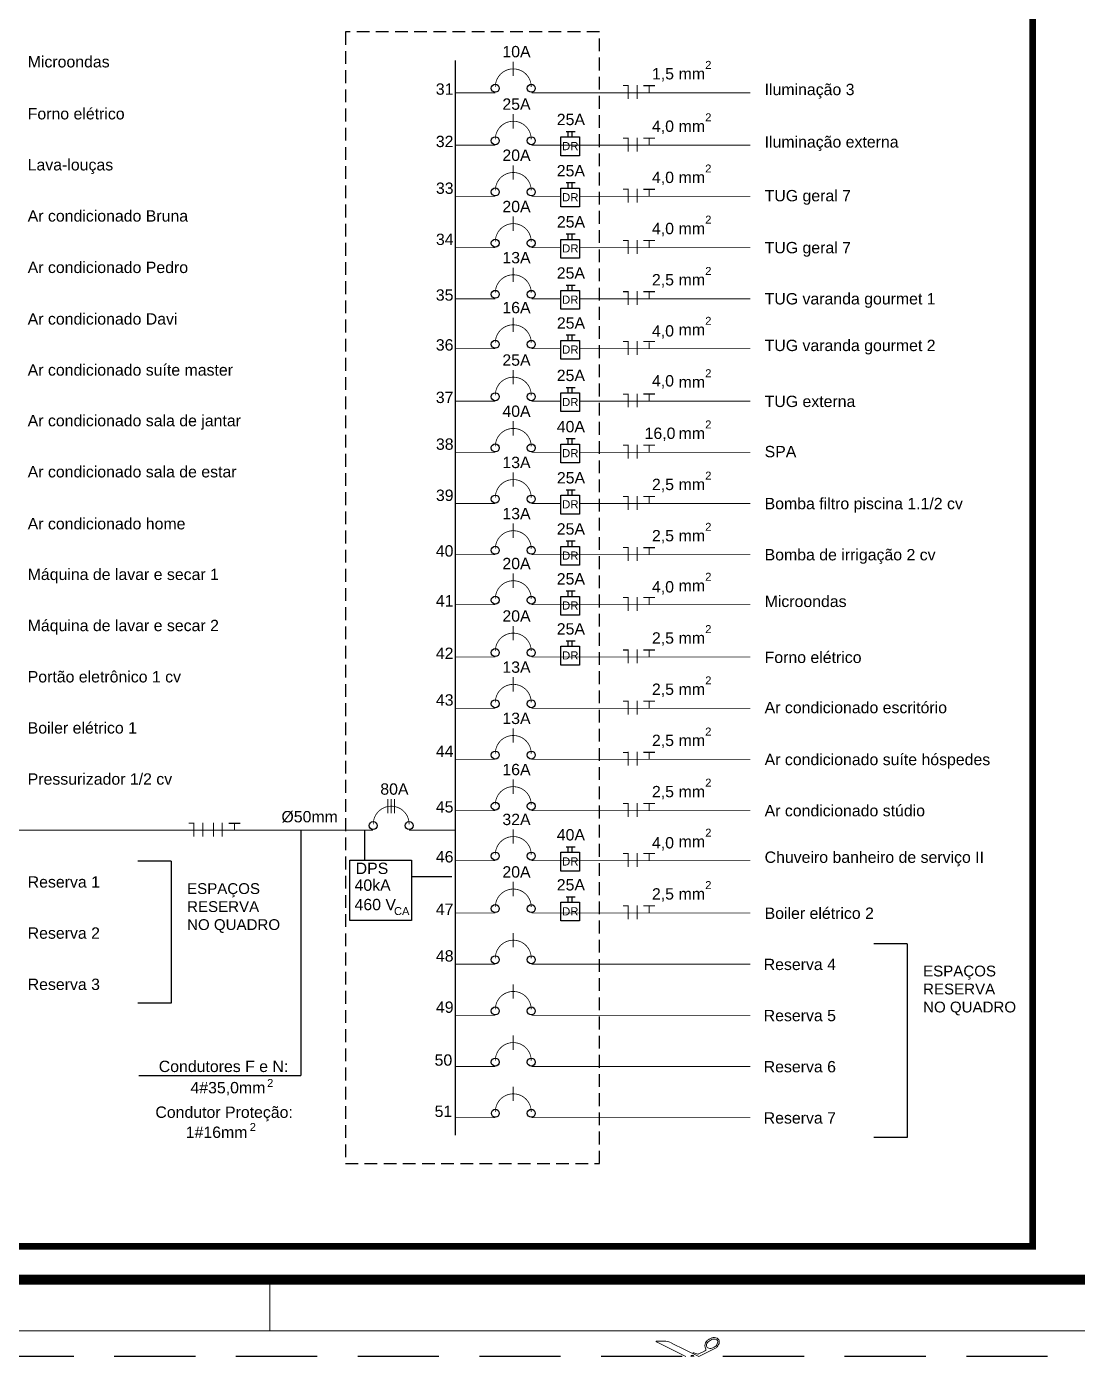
# Model space of a CAD drawing. Header units: millimetres. Extents: x 6597 to 20911, y -10306 to -132.
# Drawn here: x 13524 to 14552, y -8796 to -7496 of the extents above; entities that cross this region are included whole.
import ezdxf

# ---------------------------------------------------------------- set-up
doc = ezdxf.new("R2010")
doc.units = ezdxf.units.MM
doc.header["$LTSCALE"] = 25
doc.header["$MEASUREMENT"] = 0
doc.linetypes.add('Dashed', pattern=[0.75, 0.5, -0.25])
doc.linetypes.add('HIDDEN2', pattern=[4.7625, 3.175, -1.5875])
doc.layers.add('P-SIMBOL', color=1, linetype='Continuous', lineweight=30)
doc.layers.add('TEXTO', color=7, linetype='Continuous', lineweight=30)
doc.styles.add('ETECARIAL', font='arial.ttf')

msp = doc.modelspace()

# ---------------------------------------------------------------- linework, layer by layer
at = {"lineweight": 0}
for p, q in [((13762.4, -8721), (13762.4, -8771)), ((14169.2, -8796), (14140.4, -8781.8)), ((14140.6, -8781.1), (14147.8, -8781.1)), ((14155.2, -8782.9), (14182, -8796)), ((14188, -8786.8), (14188.7, -8788.8)), ((14177, -8795.7), (14174.2, -8795.7)), ((14175.6, -8792.9), (14176.4, -8792.5)), ((14177, -8792.4), (14180.9, -8793.7)), ((14196.4, -8788.9), (14182, -8796)), ((14182, -8793.6), (14188, -8790.6))]:
    msp.add_line(p, q, dxfattribs=at)
at = {"color": 7, "lineweight": 0}
msp.add_line((15688.6, -8771), (9392.5, -8771), dxfattribs=at)
at = {"linetype": 'HIDDEN2'}
msp.add_line((15713.6, -8796), (9367.5, -8796), dxfattribs=at)
at = {"lineweight": 0}
msp.add_lwpolyline([(14196.9, -8787, 0.06556), (14198.8, -8785.5, 0.078269), (14200, -8783.8, 0.107176), (14200.5, -8781.9, 0.143324), (14200.1, -8780.5, 0.143324), (14199, -8779.5, 0.107176), (14197.1, -8779, 0.078269), (14195.1, -8779.3, 0.06556), (14192.9, -8780.3, 0.06556), (14191, -8781.8, 0.078269), (14189.8, -8783.4, 0.107176), (14189.3, -8785.3, 0.143324), (14189.7, -8786.7, 0.143324), (14190.7, -8787.7, 0.107176), (14192.6, -8788.2, 0.078269), (14194.6, -8788, 0.06556)], format="xyb", close=True, dxfattribs=at)
for centre, radius, start, end in [((14140.6, -8781.5), 0.375, 90, 243.8641), ((14147.8, -8798), 16.9, 63.8641, 90), ((14193.9, -8785.5), 6.07, 153.6849, 178.1544), ((14191.9, -8785.4), 4.1, 178.1544, 199.4202), ((14195.7, -8786.3), 8.07, 135.7835, 153.6849), ((14197.7, -8788.3), 10.8, 120.7797, 135.7835), ((14197.7, -8788.3), 10.8, 105.7758, 120.7797), ((14196.9, -8785.6), 8.07, 87.8744, 105.7758), ((14197, -8783.6), 6.07, 63.4049, 87.8744), ((14192.1, -8779), 10.8, 300.7797, 315.7835), ((14197.9, -8781.9), 4.1, 30.7797, 63.4049), ((14194.1, -8780.9), 8.07, 315.7835, 333.6849), ((14195.9, -8781.8), 6.07, 333.6849, 358.1544), ((14197.9, -8781.9), 4.1, 358.1544, 30.7797), ((14175.6, -8796), 1.37, 0, 180), ((14176.7, -8793.1), 0.75, 72.4363, 116.1359), ((14181.3, -8792.2), 1.5, 252.4363, 296.1359), ((14187.3, -8789.3), 1.5, 296.1359, 18.6334), ((14192.1, -8779), 10.8, 293.2778, 300.7797)]:
    msp.add_arc(centre, radius, start, end, dxfattribs=at)
at = {"layer": 'P-SIMBOL', "linetype": 'Dashed'}
msp.add_lwpolyline([(14084.8, -7501.2), (13836.2, -7501.2), (13836.2, -8607.5), (14084.8, -8607.5)], close=True, dxfattribs=at)
at = {"layer": 'TEXTO', "linetype": 'Continuous'}
msp.add_line((13943.6, -7529.1), (13943.6, -8579.8), dxfattribs=at)
at = {"layer": 'TEXTO'}
for p, q in [((14052.2, -7598.5), (14061, -7598.5)), ((14054.2, -7603.9), (14054.2, -7598.5)), ((14058.1, -7603.9), (14058.1, -7598.5)), ((14052.2, -7648.5), (14061, -7648.5)), ((14054.2, -7653.9), (14054.2, -7648.5)), ((14058.1, -7653.9), (14058.1, -7648.5)), ((14052.2, -7698.6), (14061, -7698.6)), ((14054.2, -7704), (14054.2, -7698.6)), ((14058.1, -7704), (14058.1, -7698.6)), ((14052.2, -7748.6), (14061, -7748.6)), ((14054.2, -7754), (14054.2, -7748.6)), ((14058.1, -7754), (14058.1, -7748.6)), ((14052.2, -7797.4), (14061, -7797.4)), ((14054.2, -7802.8), (14054.2, -7797.4)), ((14058.1, -7802.8), (14058.1, -7797.4)), ((14052.2, -7848.7), (14061, -7848.7)), ((14054.2, -7854.1), (14054.2, -7848.7)), ((14058.1, -7854.1), (14058.1, -7848.7)), ((14052.2, -7898.7), (14061, -7898.7)), ((14054.2, -7904.1), (14054.2, -7898.7)), ((14058.1, -7904.1), (14058.1, -7898.7)), ((14052.2, -7948.8), (14061, -7948.8)), ((14054.2, -7954.1), (14054.2, -7948.8)), ((14058.1, -7954.1), (14058.1, -7948.8)), ((14052.2, -7998.8), (14061, -7998.8)), ((14054.2, -8004.2), (14054.2, -7998.8)), ((14058.1, -8004.2), (14058.1, -7998.8)), ((14052.2, -8047.6), (14061, -8047.6)), ((14054.2, -8053), (14054.2, -8047.6)), ((14058.1, -8053), (14058.1, -8047.6)), ((14052.2, -8096.4), (14061, -8096.4)), ((14054.2, -8101.8), (14054.2, -8096.4)), ((14058.1, -8101.8), (14058.1, -8096.4)), ((13792.6, -8281.5), (13792.6, -8521.3)), ((14052.2, -8297.8), (14061, -8297.8)), ((14054.2, -8303.2), (14054.2, -8297.8)), ((14058.1, -8303.2), (14058.1, -8297.8)), ((13665.7, -8312), (13633.1, -8312)), ((14052.2, -8346.6), (14061, -8346.6)), ((14054.2, -8352), (14054.2, -8346.6)), ((14058.1, -8352), (14058.1, -8346.6)), ((14385.6, -8392.6), (14353, -8392.6)), ((13665.7, -8450.8), (13633.1, -8450.8)), ((13634.2, -8521.3), (13792.6, -8521.3)), ((14385.6, -8581.9), (14353, -8581.9))]:
    msp.add_line(p, q, dxfattribs=at)
at = {"layer": 'TEXTO', "color": 3}
for p, q in [((13854.9, -8281.5), (13854.9, -8311)), ((13900.9, -8326.9), (13940.5, -8326.9))]:
    msp.add_line(p, q, dxfattribs=at)
at = {"layer": 'TEXTO', "color": 7, "const_width": 10}
msp.add_lwpolyline([(9517.5, -8721), (15641.6, -8721), (15641.6, -4616), (9517.5, -4616)], close=True, dxfattribs=at)
at = {"layer": 'TEXTO', "const_width": 6.6}
msp.add_lwpolyline([(12690.2, -8688.4), (14508.4, -8688.4), (14508.4, -6728.1), (12690.2, -6728.1)], close=True, dxfattribs=at)
at = {"layer": 'TEXTO', "const_width": 0.77}
for points in [[(14018, -7554.9, 1.002346), (13982.9, -7554.9, 1.002346)], [(14018, -7606.1, 1.002346), (13982.9, -7606.1, 1.002346)], [(14018, -7656.2, 1.002346), (13982.9, -7656.2, 1.002346)], [(14018, -7706.2, 1.002346), (13982.9, -7706.2, 1.002346)], [(14018, -7756.2, 1.002346), (13982.9, -7756.2, 1.002346)], [(14018, -7805.1, 1.002346), (13982.9, -7805.1, 1.002346)], [(14018, -7856.3, 1.002346), (13982.9, -7856.3, 1.002346)], [(14018, -7906.4, 1.002346), (13982.9, -7906.4, 1.002346)], [(14018, -7956.4, 1.002346), (13982.9, -7956.4, 1.002346)], [(14018, -8006.4, 1.002346), (13982.9, -8006.4, 1.002346)], [(14018, -8055.3, 1.002346), (13982.9, -8055.3, 1.002346)], [(14018, -8106.5, 1.002346), (13982.9, -8106.5, 1.002346)], [(14018, -8156.6, 1.002346), (13982.9, -8156.6, 1.002346)], [(14018, -8206.6, 1.002346), (13982.9, -8206.6, 1.002346)], [(14018, -8256.6, 1.002346), (13982.9, -8256.6, 1.002346)], [(14018, -8305.4, 1.002346), (13982.9, -8305.4, 1.002346)], [(14018, -8356.7, 1.002346), (13982.9, -8356.7, 1.002346)], [(14018, -8406.7, 1.002346), (13982.9, -8406.7, 1.002346)], [(14018, -8456.8, 1.002346), (13982.9, -8456.8, 1.002346)], [(14018, -8506.8, 1.002346), (13982.9, -8506.8, 1.002346)], [(14018, -8556.9, 1.002346), (13982.9, -8556.9, 1.002346)]]:
    msp.add_lwpolyline(points, format="xyb", dxfattribs=at)
at = {"layer": 'TEXTO'}
for points, const_width in [([(14000.4, -7530.2), (14000.4, -7544.3)], 0.77), ([(14112.8, -7553.2), (14112.8, -7566.8)], 1.02), ([(14121.5, -7553.2), (14121.5, -7566.8)], 1.02), ([(13943.6, -7560.7), (13982.8, -7560.7)], 0.77), ([(14018.6, -7560.7), (14232.3, -7560.7)], 0.77), ([(14107.8, -7553.7), (14113, -7553.7)], 1.02), ([(14127.8, -7553.7), (14139.2, -7553.7)], 1.13), ([(14133.4, -7554.3), (14133.4, -7560.7)], 1.13), ([(14000.4, -7581.4), (14000.4, -7595.6)], 0.77), ([(14107.8, -7605), (14113, -7605)], 1.02), ([(14112.8, -7604.5), (14112.8, -7618.1)], 1.02), ([(14121.5, -7604.5), (14121.5, -7618.1)], 1.02), ([(14127.8, -7605), (14139.2, -7605)], 1.13), ([(14133.4, -7605.5), (14133.4, -7611.9)], 1.13), ([(13943.6, -7611.9), (13982.8, -7611.9)], 0.77), ([(14018.6, -7611.9), (14232.3, -7611.9)], 0.77), ([(14000.4, -7631.5), (14000.4, -7645.6)], 0.77), ([(14107.8, -7655), (14113, -7655)], 1.02), ([(14112.8, -7654.5), (14112.8, -7668.1)], 1.02), ([(14121.5, -7654.5), (14121.5, -7668.1)], 1.02), ([(14127.8, -7655), (14139.2, -7655)], 1.13), ([(14133.4, -7655.6), (14133.4, -7662)], 1.13), ([(13943.6, -7662), (13982.8, -7662)], 0.77), ([(14018.6, -7662), (14047.1, -7662)], 0.77), ([(14065.2, -7662), (14232.3, -7662)], 0.77), ([(14000.4, -7681.5), (14000.4, -7695.7)], 0.77), ([(14107.8, -7705.1), (14113, -7705.1)], 1.02), ([(14112.8, -7704.6), (14112.8, -7718.2)], 1.02), ([(14121.5, -7704.6), (14121.5, -7718.2)], 1.02), ([(14127.8, -7705.1), (14139.2, -7705.1)], 1.13), ([(14133.4, -7705.6), (14133.4, -7712)], 1.13), ([(13943.6, -7712), (13982.8, -7712)], 0.77), ([(14018.6, -7712), (14047.1, -7712)], 0.77), ([(14065.2, -7712), (14232.3, -7712)], 0.77), ([(14000.4, -7731.5), (14000.4, -7745.7)], 0.77), ([(14107.8, -7755.1), (14113, -7755.1)], 1.02), ([(14112.8, -7754.6), (14112.8, -7768.2)], 1.02), ([(14121.5, -7754.6), (14121.5, -7768.2)], 1.02), ([(14127.8, -7755.1), (14139.2, -7755.1)], 1.13), ([(14133.4, -7755.6), (14133.4, -7762.1)], 1.13), ([(13943.6, -7762.1), (13982.8, -7762.1)], 0.77), ([(14018.6, -7762.1), (14047.1, -7762.1)], 0.77), ([(14065.2, -7762.1), (14232.3, -7762.1)], 0.77), ([(14000.4, -7780.4), (14000.4, -7794.5)], 0.77), ([(13943.6, -7810.9), (13982.8, -7810.9)], 0.77), ([(14018.6, -7810.9), (14047.1, -7810.9)], 0.77), ([(14065.2, -7810.9), (14232.3, -7810.9)], 0.77), ([(14107.8, -7803.9), (14113, -7803.9)], 1.02), ([(14112.8, -7803.4), (14112.8, -7817)], 1.02), ([(14121.5, -7803.4), (14121.5, -7817)], 1.02), ([(14127.8, -7803.9), (14139.2, -7803.9)], 1.13), ([(14133.4, -7804.5), (14133.4, -7810.9)], 1.13), ([(14000.4, -7831.6), (14000.4, -7845.8)], 0.77), ([(13943.6, -7862.1), (13982.8, -7862.1)], 0.77), ([(14018.6, -7862.1), (14047.1, -7862.1)], 0.77), ([(14065.2, -7862.1), (14232.3, -7862.1)], 0.77), ([(14107.8, -7855.2), (14113, -7855.2)], 1.02), ([(14112.8, -7854.7), (14112.8, -7868.3)], 1.02), ([(14121.5, -7854.7), (14121.5, -7868.3)], 1.02), ([(14127.8, -7855.2), (14139.2, -7855.2)], 1.13), ([(14133.4, -7855.7), (14133.4, -7862.1)], 1.13), ([(14000.4, -7881.7), (14000.4, -7895.8)], 0.77), ([(13943.6, -7912.2), (13982.8, -7912.2)], 0.77), ([(14018.6, -7912.2), (14047.1, -7912.2)], 0.77), ([(14065.2, -7912.2), (14232.3, -7912.2)], 0.77), ([(14107.8, -7905.2), (14113, -7905.2)], 1.02), ([(14112.8, -7904.7), (14112.8, -7918.3)], 1.02), ([(14121.5, -7904.7), (14121.5, -7918.3)], 1.02), ([(14127.8, -7905.2), (14139.2, -7905.2)], 1.13), ([(14133.4, -7905.8), (14133.4, -7912.2)], 1.13), ([(14000.4, -7931.7), (14000.4, -7945.9)], 0.77), ([(14107.8, -7955.3), (14113, -7955.3)], 1.02), ([(14112.8, -7954.8), (14112.8, -7968.4)], 1.02), ([(14121.5, -7954.8), (14121.5, -7968.4)], 1.02), ([(14127.8, -7955.3), (14139.2, -7955.3)], 1.13), ([(14133.4, -7955.8), (14133.4, -7962.2)], 1.13), ([(13943.6, -7962.2), (13982.8, -7962.2)], 0.77), ([(14018.6, -7962.2), (14047.1, -7962.2)], 0.77), ([(14065.2, -7962.2), (14232.3, -7962.2)], 0.77), ([(14000.4, -7981.7), (14000.4, -7995.9)], 0.77), ([(14107.8, -8005.3), (14113, -8005.3)], 1.02), ([(14112.8, -8004.8), (14112.8, -8018.4)], 1.02), ([(14121.5, -8004.8), (14121.5, -8018.4)], 1.02), ([(14127.8, -8005.3), (14139.2, -8005.3)], 1.13), ([(14133.4, -8005.8), (14133.4, -8012.3)], 1.13), ([(13943.6, -8012.3), (13982.8, -8012.3)], 0.77), ([(14018.6, -8012.3), (14232.3, -8012.3)], 0.77), ([(14000.4, -8030.6), (14000.4, -8044.7)], 0.77), ([(14107.8, -8054.1), (14113, -8054.1)], 1.02), ([(14112.8, -8053.6), (14112.8, -8067.2)], 1.02), ([(14121.5, -8053.6), (14121.5, -8067.2)], 1.02), ([(14127.8, -8054.1), (14139.2, -8054.1)], 1.13), ([(14133.4, -8054.6), (14133.4, -8061.1)], 1.13), ([(13943.6, -8061.1), (13982.8, -8061.1)], 0.77), ([(14018.6, -8061.1), (14232.3, -8061.1)], 0.77), ([(14000.4, -8081.8), (14000.4, -8096)], 0.77), ([(13943.6, -8112.3), (13982.8, -8112.3)], 0.77), ([(14018.6, -8112.3), (14232.3, -8112.3)], 0.77), ([(14107.8, -8105.4), (14113, -8105.4)], 1.02), ([(14112.8, -8104.9), (14112.8, -8118.5)], 1.02), ([(14121.5, -8104.9), (14121.5, -8118.5)], 1.02), ([(14127.8, -8105.4), (14139.2, -8105.4)], 1.13), ([(14133.4, -8105.9), (14133.4, -8112.3)], 1.13), ([(14000.4, -8131.9), (14000.4, -8146)], 0.77), ([(13943.6, -8162.4), (13982.8, -8162.4)], 0.77), ([(14018.6, -8162.4), (14047.1, -8162.4)], 0.77), ([(14047.1, -8162.4), (14232.3, -8162.4)], 0.77), ([(14107.8, -8155.4), (14113, -8155.4)], 1.02), ([(14112.8, -8154.9), (14112.8, -8168.5)], 1.02), ([(14121.5, -8154.9), (14121.5, -8168.5)], 1.02), ([(14127.8, -8155.4), (14139.2, -8155.4)], 1.13), ([(14133.4, -8156), (14133.4, -8162.4)], 1.13), ([(14000.4, -8181.9), (14000.4, -8196.1)], 0.77), ([(13943.6, -8212.4), (13982.8, -8212.4)], 0.77), ([(14018.6, -8212.4), (14047.1, -8212.4)], 0.77), ([(14047.1, -8212.4), (14232.3, -8212.4)], 0.77), ([(14107.8, -8205.5), (14113, -8205.5)], 1.02), ([(14112.8, -8204.9), (14112.8, -8218.6)], 1.02), ([(14121.5, -8204.9), (14121.5, -8218.6)], 1.02), ([(14127.8, -8205.5), (14139.2, -8205.5)], 1.13), ([(14133.4, -8206), (14133.4, -8212.4)], 1.13), ([(14000.4, -8231.9), (14000.4, -8246.1)], 0.77), ([(14107.8, -8255.5), (14113, -8255.5)], 1.02), ([(14112.8, -8255), (14112.8, -8268.6)], 1.02), ([(14121.5, -8255), (14121.5, -8268.6)], 1.02), ([(14127.8, -8255.5), (14139.2, -8255.5)], 1.13), ([(13943.6, -8262.4), (13982.8, -8262.4)], 0.77), ([(14018.6, -8262.4), (14232.3, -8262.4)], 0.77), ([(14133.4, -8256), (14133.4, -8262.4)], 1.13), ([(13683, -8274.8), (13688.2, -8274.8)], 1.02), ([(13688, -8274.3), (13688, -8288)], 1.02), ([(13696.7, -8274.3), (13696.7, -8288)], 1.02), ([(13707.1, -8274.3), (13707.1, -8288)], 1.02), ([(13715.8, -8274.3), (13715.8, -8288)], 1.02), ([(13722, -8274.8), (13733.5, -8274.8)], 1.13), ([(13727.7, -8275.4), (13727.7, -8281.8)], 1.13), ([(14000.4, -8280.7), (14000.4, -8294.9)], 0.77), ([(13298.1, -8281.5), (13863.4, -8281.5)], 0.77), ([(13898.6, -8281.5), (13943, -8281.5)], 0.77), ([(14107.8, -8304.3), (14113, -8304.3)], 1.02), ([(14112.8, -8303.8), (14112.8, -8317.4)], 1.02), ([(14121.5, -8303.8), (14121.5, -8317.4)], 1.02), ([(14127.8, -8304.3), (14139.2, -8304.3)], 1.13), ([(14133.4, -8304.8), (14133.4, -8311.3)], 1.13), ([(13943.6, -8311.3), (13982.8, -8311.3)], 0.77), ([(14018.6, -8311.3), (14232.3, -8311.3)], 0.77), ([(14000.4, -8332), (14000.4, -8346.2)], 0.77), ([(14107.8, -8355.6), (14113, -8355.6)], 1.02), ([(14112.8, -8355.1), (14112.8, -8368.7)], 1.02), ([(14121.5, -8355.1), (14121.5, -8368.7)], 1.02), ([(14127.8, -8355.6), (14139.2, -8355.6)], 1.13), ([(14133.4, -8356.1), (14133.4, -8362.5)], 1.13), ([(13943.6, -8362.5), (13982.8, -8362.5)], 0.77), ([(14018.6, -8362.5), (14232.3, -8362.5)], 0.77), ([(14000.4, -8382), (14000.4, -8396.2)], 0.77), ([(13943.6, -8412.6), (13982.8, -8412.6)], 0.77), ([(14018.6, -8412.6), (14232.3, -8412.6)], 0.77), ([(14000.4, -8432.1), (14000.4, -8446.3)], 0.77), ([(13943.6, -8462.6), (13982.8, -8462.6)], 0.77), ([(13943.6, -8462.6), (13982.8, -8462.6)], 0.77), ([(14018.6, -8462.6), (14232.3, -8462.6)], 0.77), ([(14000.4, -8482.1), (14000.4, -8496.3)], 0.77), ([(13943.6, -8512.6), (13982.8, -8512.6)], 0.77), ([(14018.6, -8512.6), (14232.3, -8512.6)], 0.77), ([(14000.4, -8532.2), (14000.4, -8546.3)], 0.77), ([(13943.6, -8562.7), (13982.9, -8562.7)], 0.77), ([(14018.6, -8562.7), (14232.3, -8562.7)], 0.77)]:
    msp.add_lwpolyline(points, dxfattribs=dict(at, const_width=const_width))
for points in [[(14047.1, -7603.9), (14065.2, -7603.9), (14065.2, -7622.2), (14047.1, -7622.2)], [(14047.1, -7653.9), (14065.2, -7653.9), (14065.2, -7672.2), (14047.1, -7672.2)], [(14047.1, -7704), (14065.2, -7704), (14065.2, -7722.3), (14047.1, -7722.3)], [(14047.1, -7754), (14065.2, -7754), (14065.2, -7772.3), (14047.1, -7772.3)], [(14047.1, -7802.8), (14065.2, -7802.8), (14065.2, -7821.1), (14047.1, -7821.1)], [(14047.1, -7854.1), (14065.2, -7854.1), (14065.2, -7872.4), (14047.1, -7872.4)], [(14047.1, -7904.1), (14065.2, -7904.1), (14065.2, -7922.4), (14047.1, -7922.4)], [(14047.1, -7954.1), (14065.2, -7954.1), (14065.2, -7972.5), (14047.1, -7972.5)], [(14047.1, -8004.2), (14065.2, -8004.2), (14065.2, -8022.5), (14047.1, -8022.5)], [(14047.1, -8053), (14065.2, -8053), (14065.2, -8071.3), (14047.1, -8071.3)], [(14047.1, -8101.8), (14065.2, -8101.8), (14065.2, -8120.1), (14047.1, -8120.1)], [(14047.1, -8303.2), (14065.2, -8303.2), (14065.2, -8321.5), (14047.1, -8321.5)], [(14047.1, -8352), (14065.2, -8352), (14065.2, -8370.3), (14047.1, -8370.3)]]:
    msp.add_lwpolyline(points, close=True, dxfattribs=at)
at = {"layer": 'TEXTO', "color": 217, "true_color": 0x93278f, "const_width": 0.77}
for points in [[(13877.7, -8251), (13877.7, -8265.1)], [(13881, -8251), (13881, -8265.1)], [(13884.3, -8251), (13884.3, -8265.1)]]:
    msp.add_lwpolyline(points, dxfattribs=at)
msp.add_lwpolyline([(13898.6, -8275.7, 1.002346), (13863.5, -8275.7, 1.002346)], format="xyb", dxfattribs=at)
at = {"layer": 'TEXTO'}
for points in [[(13665.7, -8312), (13665.7, -8450.8)], [(14385.6, -8392.6), (14385.6, -8581.9)]]:
    msp.add_lwpolyline(points, dxfattribs=at)
at = {"layer": 'TEXTO', "color": 3}
msp.add_lwpolyline([(13840.7, -8311), (13900.9, -8311), (13900.9, -8369.7), (13840.7, -8369.7)], close=True, dxfattribs=at)
at = {"layer": 'TEXTO'}
for centre in [(13982.8, -7556.3), (14018, -7556.3), (13982.8, -7607.6), (14018, -7607.6), (13982.8, -7657.6), (14018, -7657.6), (13982.8, -7707.7), (14018, -7707.7), (13982.8, -7757.7), (14018, -7757.7), (13982.8, -7806.5), (14018, -7806.5), (13982.8, -7857.8), (14018, -7857.8), (13982.8, -7907.8), (14018, -7907.8), (13982.8, -7957.9), (14018, -7957.9), (13982.8, -8007.9), (14018, -8007.9), (13982.8, -8056.7), (14018, -8056.7), (13982.8, -8108), (14018, -8108), (13982.8, -8158), (14018, -8158), (13982.8, -8208.1), (14018, -8208.1), (13982.8, -8258.1), (14018, -8258.1), (13982.8, -8306.9), (14018, -8306.9), (13982.8, -8358.2), (14018, -8358.2), (13982.8, -8408.2), (14018, -8408.2), (13982.8, -8458.3), (14018, -8458.3), (13982.8, -8508.3), (14018, -8508.3), (13982.9, -8558.3), (14018, -8558.3)]:
    msp.add_circle(centre, 3.89, dxfattribs=at)
at = {"layer": 'TEXTO', "color": 217, "true_color": 0x93278f}
for centre in [(13863.4, -8277.1), (13898.6, -8277.1)]:
    msp.add_circle(centre, 3.89, dxfattribs=at)

# ---------------------------------------------------------------- texts
at = {"layer": 'TEXTO', "style": 'ETECARIAL'}
for s, height, p in [('Microondas', 11.1, (13525.5, -7535.9)), ('10A', 11.1, (13989.8, -7526)), ('1,5', 11.1, (14136.1, -7547.6)), ('mm', 11.1, (14162.2, -7547.6)), ('2', 7.77, (14188.2, -7537.3)), ('31', 11.1, (13924.7, -7562.6)), ('Iluminação 3', 11.1, (14246.3, -7563)), ('25A', 11.1, (13989.8, -7577.3)), ('Forno elétrico', 11.1, (13525.5, -7586.7)), ('25A', 11.1, (14043, -7592.3)), ('4,0', 11.1, (14136.1, -7598.9)), ('mm', 11.1, (14162.2, -7598.9)), ('2', 7.77, (14188.2, -7588.5)), ('32', 11.1, (13924.7, -7613.8)), ('Iluminação externa  ', 11.1, (14246.3, -7614.2)), ('20A', 11.1, (13989.8, -7627.3)), ('DR', 7.99, (14048.1, -7616.8)), ('Lava-louças', 11.1, (13525.5, -7636.6)), ('2', 7.77, (14188.2, -7638.6)), ('25A', 11.1, (14043, -7642.4)), ('4,0', 11.1, (14136.1, -7648.9)), ('mm', 11.1, (14162.2, -7648.9)), ('33', 11.1, (13924.8, -7659.5)), ('TUG geral 7', 11.1, (14246.3, -7666.8)), ('20A', 11.1, (13989.8, -7677.4)), ('DR', 7.99, (14048.1, -7666.8)), ('Ar condicionado Bruna', 11.1, (13525.5, -7686.6)), ('25A', 11.1, (14043.1, -7692.4)), ('2', 7.77, (14188.2, -7688.6)), ('4,0', 11.1, (14136.1, -7698.9)), ('mm', 11.1, (14162.2, -7698.9)), ('34', 11.1, (13924.8, -7709.5)), ('DR', 7.99, (14048.2, -7716.8)), ('TUG geral 7', 11.1, (14246.3, -7717.6)), ('13A', 11.1, (13989.8, -7727.4)), ('Ar condicionado Pedro', 11.1, (13525.5, -7736.9)), ('25A', 11.1, (14043, -7742.4)), ('2', 7.77, (14188.2, -7738.7)), ('2,5', 11.1, (14136.1, -7749)), ('mm', 11.1, (14162.2, -7749)), ('35', 11.1, (13924.7, -7763.9)), ('DR', 7.99, (14048.1, -7766.9)), ('TUG varanda gourmet 1', 11.1, (14246.3, -7767.6)), ('16A', 11.1, (13989.8, -7776.2)), ('Ar condicionado Davi', 11.1, (13525.5, -7787.3)), ('25A', 11.1, (14043.1, -7791.3)), ('2', 7.77, (14188.2, -7787.5)), ('4,0', 11.1, (14136.1, -7799)), ('mm', 11.1, (14162.2, -7797.8)), ('36', 11.1, (13924.7, -7812.7)), ('DR', 7.99, (14048.2, -7815.7)), ('TUG varanda gourmet 2', 11.1, (14246.3, -7813.2)), ('Ar condicionado suíte master', 11.1, (13525.5, -7837.2)), ('25A', 11.1, (13989.8, -7827.5)), ('25A', 11.1, (14043, -7842.5)), ('4,0', 11.1, (14136.1, -7847.8)), ('2', 7.77, (14188.2, -7838.7)), ('mm', 11.1, (14162.2, -7849)), ('37', 11.1, (13924.7, -7864)), ('DR', 7.99, (14048.1, -7867)), ('TUG externa', 11.1, (14246.3, -7867.9)), ('Ar condicionado sala de jantar', 11.1, (13525.5, -7886.7)), ('40A', 11.1, (13989.8, -7877.5)), ('40A', 11.1, (14043, -7892.6)), ('16,0', 11.1, (14128.9, -7899.1)), ('mm', 11.1, (14162.2, -7899.1)), ('2', 7.77, (14188.2, -7888.8)), ('38', 11.1, (13924.8, -7909.7)), ('13A', 11.1, (13989.8, -7927.6)), ('DR', 7.99, (14048.1, -7917)), ('SPA', 11.1, (14246.3, -7917)), ('Ar condicionado sala de estar', 11.1, (13525.5, -7936.7)), ('25A', 11.1, (14043.1, -7942.6)), ('2,5', 11.1, (14136.1, -7949.1)), ('mm', 11.1, (14162.2, -7949.1)), ('2', 7.77, (14188.2, -7938.8)), ('39', 11.1, (13924.8, -7959.7)), ('13A', 11.1, (13989.8, -7977.6)), ('DR', 7.99, (14048.2, -7967)), ('Bomba filtro piscina 1.1/2 cv', 11.1, (14246.3, -7967.8)), ('Ar condicionado home', 11.1, (13525.5, -7987.5)), ('25A', 11.1, (14043, -7992.6)), ('2', 7.77, (14188.2, -7988.9)), ('2,5', 11.1, (14136.1, -7999.2)), ('mm', 11.1, (14162.2, -7999.2)), ('40', 11.1, (13924.7, -8014.1)), ('Bomba de irrigação 2 cv', 11.1, (14246.3, -8017.8)), ('20A', 11.1, (13989.8, -8026.4)), ('DR', 7.99, (14048.1, -8017.1)), ('Máquina de lavar e secar 1', 11.1, (13525.5, -8037)), ('25A', 11.1, (14043, -8041.4)), ('2', 7.77, (14188.2, -8037.7)), ('4,0', 11.1, (14136.1, -8049.2)), ('mm', 11.1, (14162.2, -8048)), ('41', 11.1, (13924.7, -8062.9)), ('DR', 7.99, (14048.1, -8065.9)), ('Microondas', 11.1, (14246.3, -8063.4)), ('20A', 11.1, (13989.8, -8077.7)), ('Máquina de lavar e secar 2', 11.1, (13525.5, -8087)), ('25A', 11.1, (14043, -8090.3)), ('2', 7.77, (14188.2, -8088.9)), ('2,5', 11.1, (14136.1, -8099.2)), ('mm', 11.1, (14162.2, -8099.2)), ('42', 11.1, (13924.7, -8114.2)), ('DR', 7.99, (14048.1, -8114.7)), ('Forno elétrico', 11.1, (14246.3, -8118.1)), ('13A', 11.1, (13989.8, -8127.7)), ('Portão eletrônico 1 cv ', 11.1, (13525.5, -8137.1)), ('2,5', 11.1, (14136.1, -8149.3)), ('2', 7.77, (14188.2, -8139)), ('43', 11.1, (13924.8, -8159.8)), ('mm', 11.1, (14162.2, -8149.3)), ('Ar condicionado escritório', 11.1, (14246.3, -8167.2)), ('Boiler elétrico 1', 11.1, (13525.5, -8187.1)), ('13A', 11.1, (13989.8, -8177.8)), ('2,5', 11.1, (14136.1, -8199.3)), ('2', 7.77, (14188.2, -8189)), ('44', 11.1, (13924.8, -8209.9)), ('mm', 11.1, (14162.2, -8199.3)), ('Ar condicionado suíte hóspedes', 11.1, (14246.3, -8218)), ('Pressurizador 1/2 cv', 11.1, (13525.5, -8237.1)), ('16A', 11.1, (13989.8, -8227.8)), ('2,5', 11.1, (14136.1, -8249.4)), ('mm', 11.1, (14162.2, -8249.4)), ('2', 7.77, (14188.2, -8239)), ('45', 11.1, (13924.7, -8264.3)), ('%%C50mm', 11.1, (13773.7, -8273.9)), ('32A', 11.1, (13989.8, -8276.6)), ('Ar condicionado stúdio', 11.1, (14246.3, -8268)), ('40A', 11.1, (14043, -8291.6)), ('2', 7.77, (14188.2, -8287.9)), ('4,0', 11.1, (14136.1, -8299.4)), ('mm', 11.1, (14162.2, -8298.2)), ('46', 11.1, (13924.7, -8313.1)), ('Chuveiro banheiro de serviço II', 11.1, (14246.3, -8313.5)), ('DPS', 11.1, (13846.3, -8324.4)), ('20A', 11.1, (13989.8, -8327.9)), ('DR', 7.99, (14048.1, -8316.1)), ('Reserva 1', 11.1, (13525.5, -8337.7)), ('40kA', 11.1, (13845.2, -8340.8)), ('25A', 11.1, (14043, -8340.5)), ('2', 7.77, (14188.2, -8339.1)), ('2,5', 11.1, (14136.1, -8349.4)), ('mm', 11.1, (14162.2, -8349.4)), ('460 V', 11.1, (13845.2, -8359.8)), ('CA', 7.77, (13883.8, -8364.5)), ('47', 11.1, (13924.7, -8364.4)), ('DR', 7.99, (14048.1, -8364.9)), ('Boiler elétrico 2', 11.1, (14246.3, -8368.3)), ('Reserva 2', 11.1, (13525.5, -8387.7)), ('48', 11.1, (13924.8, -8410)), ('Reserva 4', 11.1, (14245.4, -8418.3)), ('Reserva 3', 11.1, (13525.5, -8437.8)), ('49', 11.1, (13924.8, -8460.1)), ('Reserva 5', 11.1, (14245.4, -8468.3)), ('50', 11.1, (13923.5, -8511.8)), ('Condutores F e N:', 11.1, (13653.7, -8518)), ('Reserva 6', 11.1, (14245.4, -8518.3)), ('4#35,0mm', 11.1, (13684.7, -8538.8)), ('2', 7.77, (13759.7, -8532.6)), ('Condutor Proteção:', 11.1, (13650.4, -8562.8)), ('51', 11.1, (13923.5, -8561.9)), ('Reserva 7', 11.1, (14245.4, -8568.4)), ('1#16mm', 11.1, (13680.1, -8582.4)), ('2', 7.77, (13742.7, -8575.6))]:
    msp.add_text(s, height=height, dxfattribs=at).set_placement(p)
at = {"layer": 'TEXTO', "color": 217, "true_color": 0x93278f, "style": 'ETECARIAL'}
msp.add_text('80A', height=11.1, dxfattribs=at).set_placement((13870.4, -8246.9))
at = {"layer": 'TEXTO', "char_height": 10.56, "width": 92.168, "attachment_point": 4, "style": 'ETECARIAL'}
for insert in [(13681.4, -8357.7), (14401.3, -8438.3)]:
    msp.add_mtext('ESPAÇOS RESERVA NO QUADRO ', dxfattribs=dict(at, insert=insert))

doc.saveas('drawing.dxf')
